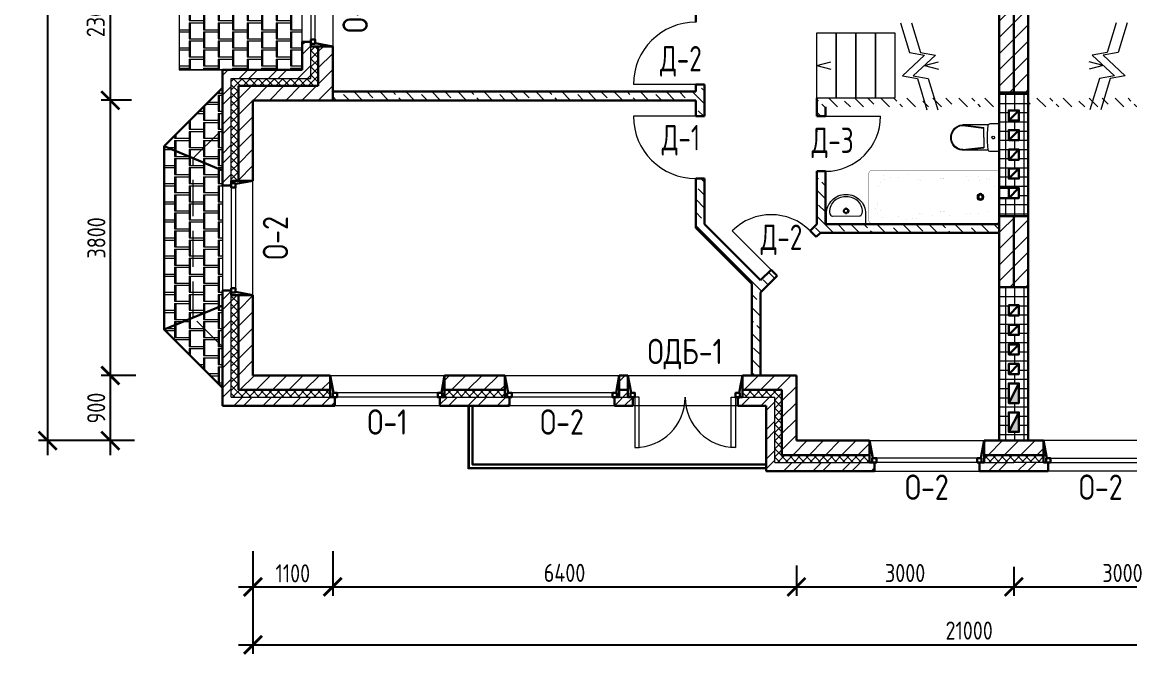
# Model space of a CAD drawing. Header units: millimetres. Extents: x -56498 to 234605, y -296269 to -29969.
# Drawn here: x 70897 to 86183, y -258369 to -249630 of the extents above; entities that cross this region are included whole.
import ezdxf
from ezdxf.enums import TextEntityAlignment as Align

# ---------------------------------------------------------------- set-up
doc = ezdxf.new("R2010")
doc.units = ezdxf.units.MM
doc.header["$LTSCALE"] = 100
doc.header["$PDMODE"] = 35
doc.linetypes.add('GOST2.303 4', pattern=[7, 5, -2, 0])
for name, color, linetype, lineweight in [('0.3', 7, 'Continuous', 30), ('Примітки 0.09', 200, 'Continuous', 9), ('Розміри 0.09', 5, 'Continuous', 9), ('Сантехника', 3, 'Continuous', 25), ('Сантехніка 0.18', 92, 'Continuous', 18), ('Тонкі 0.18', 142, 'Continuous', 18), ('Штрихові 0.18', 7, 'GOST2.303 4', 18), ('Штрихування 0.09', 253, 'Continuous', 9)]:
    doc.layers.add(name, color=color, linetype=linetype, lineweight=lineweight)
doc.styles.add('GOST 2.304', font='CS_Gost2304.shx')
doc.styles.add('SPDS', font='SPDS.shx', dxfattribs={"width": 0.9})
doc.dimstyles.new('SPDS', dxfattribs={"dimscale": 100, "dimtxt": 2.5, "dimasz": 2.5, "dimexe": 1.25, "dimexo": 0.625, "dimtad": 1, "dimrnd": 0.001, "dimtxsty": 'GOST 2.304', "dimblk": 'ARCHTICK', "dimcen": 2.5, "dimdle": 2, "dimadec": 0, "dimazin": 2, "dimtfac": 0.75, "dimtmove": 1, "dimatfit": 3, "dimfxl": 0, "dimtolj": 1, "dimarcsym": 0})
pattern_1 = [(45, (-1000, -118800), (-112.2532, 112.2532), [])]
pattern_2 = [(45, (-1000, -118800), (-56.1266, 56.1266), []), (135, (-1000, -118800), (-56.1266, -56.1266), [])]
pattern_3 = [(45, (-1000, -118800), (-202.05576, 202.05576), []), (45, (-865.3, -118800), (-202.05576, 202.05576), [])]
pattern_4 = [(270, (-43000, -148515), (200, -125), [220, -30]), (270, (-42985, -148515), (200, -125), [220, -30]), (0, (-43000, -148735), (200, 125), [200, -200]), (0, (-43000, -148765), (200, 125), [200, -200])]
pattern_5 = [(135, (-1000, -118800), (-179.60512, -179.60512), []), (135, (-1000, -118620.4), (-179.60512, -179.60512), [127, -63.5])]
pattern_6 = [(0, (-1000, -118800), (0, 127), []), (90, (-1000, -118800), (-127, 8e-15), [])]

# ---------------------------------------------------------------- blocks, each defined once
blk = doc.blocks.new('symb 2D VAN Umyv-01 PLN')
for p, q in [((0, -138), (0, -167)), ((-17, -183), (-46, -183)), ((0, -200), (0, -229)), ((45, -183), (17, -183))]:
    blk.add_line(p, q)
for points in [[(-270, 0), (270, 0), (270, -145, -0.414214), (5, -410), (-5, -410, -0.414214), (-270, -145)], [(-188, -108), (188, -108, -0.277231), (206, -118), (220, -145, -0.478308), (5, -380), (-5, -380, -0.478308), (-220, -145), (-206, -118, -0.277231)]]:
    blk.add_lwpolyline(points, format="xyb", close=True)
for radius in [35, 25]:
    blk.add_circle((0, -183), radius)
blk = doc.blocks.new('s_44')
at = {"ltscale": 600}
blk.add_line((-1799, 252), (-1799, 265), dxfattribs=at)
at = {"ltscale": 600, "const_width": 4.23}
blk.add_lwpolyline([(-1799, -317), (-1799, 317, -0.414214), (-1746, 370), (-53, 370, -0.414214), (0, 317), (0, -317, -0.414214), (-53, -370), (-1746, -370, -0.414214)], format="xyb", close=True, dxfattribs=at)
at = {"ltscale": 600, "const_width": 0.106}
for points in [[(-1766, -2), (-1763, -35), (-1752, -100), (-1737, -151), (-1717, -191), (-1693, -220), (-1666, -240), (-1638, -254), (-1610, -265), (-1580, -272), (-1548, -278), (-1515, -282), (-1480, -283), (-1443, -283), (-1404, -282), (-1362, -279), (-1319, -275), (-1273, -271), (-1224, -266), (-1175, -261), (-1123, -257), (-1070, -255), (-1016, -254), (-961, -255), (-906, -259), (-850, -264), (-794, -272), (-739, -280), (-685, -289), (-634, -298), (-586, -307), (-541, -314), (-499, -321), (-397, -324), (-363, -326), (-331, -326), (-299, -323), (-269, -317), (-239, -307), (-209, -294), (-178, -275), (-147, -250), (-118, -215), (-91, -170), (-69, -112), (-53, -40), (-48, 5), (-53, 43), (-69, 115), (-91, 173), (-118, 218), (-147, 253), (-178, 278), (-209, 296), (-239, 310), (-269, 320), (-299, 326), (-331, 329), (-363, 329), (-397, 327), (-500, 321), (-541, 314), (-586, 307), (-634, 298), (-685, 289), (-739, 280), (-794, 272), (-850, 264), (-906, 259), (-961, 255), (-1016, 254), (-1070, 255), (-1123, 257), (-1175, 261), (-1224, 266), (-1273, 271), (-1319, 275), (-1362, 279), (-1404, 282), (-1443, 283), (-1480, 283), (-1515, 282), (-1548, 278), (-1580, 272), (-1610, 265), (-1638, 254), (-1666, 240), (-1693, 220), (-1717, 191), (-1737, 151), (-1752, 100), (-1763, 35)], [(-1713, 2), (-1711, -29), (-1700, -88), (-1687, -132), (-1672, -162), (-1656, -182), (-1638, -195), (-1618, -206), (-1594, -214), (-1569, -221), (-1541, -226), (-1511, -229), (-1479, -230), (-1444, -230), (-1407, -229), (-1367, -226), (-1324, -223), (-1278, -218), (-1230, -213), (-1179, -208), (-1126, -205), (-1072, -202), (-1016, -201), (-959, -202), (-901, -206), (-843, -212), (-786, -219), (-730, -228), (-676, -237), (-625, -246), (-577, -255), (-533, -262), (-495, -268), (-394, -271), (-362, -274), (-333, -273), (-307, -271), (-282, -266), (-258, -258), (-233, -247), (-208, -232), (-184, -212), (-161, -185), (-139, -147), (-120, -97), (-105, -31), (-101, 5), (-105, 34), (-120, 100), (-139, 150), (-161, 187), (-184, 215), (-208, 235), (-233, 249), (-258, 261), (-282, 269), (-307, 274), (-333, 276), (-362, 276), (-394, 274), (-494, 268), (-533, 262), (-577, 255), (-625, 246), (-676, 237), (-730, 228), (-786, 219), (-843, 212), (-901, 206), (-959, 202), (-1016, 201), (-1072, 202), (-1126, 205), (-1179, 208), (-1230, 213), (-1278, 218), (-1324, 223), (-1367, 226), (-1407, 229), (-1444, 230), (-1479, 230), (-1511, 229), (-1541, 226), (-1569, 221), (-1594, 214), (-1618, 206), (-1638, 195), (-1656, 182), (-1672, 162), (-1687, 132), (-1700, 88), (-1711, 29)]]:
    blk.add_lwpolyline(points, close=True, dxfattribs=at)
at = {"ltscale": 600}
for radius in [41, 30.4]:
    blk.add_circle((-1541, 0), radius, dxfattribs=at)
blk = doc.blocks.new('symb 2D VAN Unitaz PODV-01 PLN')
for p, q in [((0, 190), (132, 190)), ((0, -190), (0, 190)), ((154, 175), (507, 175)), ((506, 175), (216, 141)), ((506, 166), (216, 132)), ((216, 0), (216, 141)), ((216, 0), (216, -141)), ((506, -166), (216, -132)), ((506, -175), (216, -141)), ((0, -190), (132, -190)), ((154, -175), (507, -175))]:
    blk.add_line(p, q)
for points in [[(155, 170), (151, 180), (143, 187), (132, 190)], [(155, -170), (163, -57), (163, 57), (155, 170)], [(506, -166), (543, -161), (578, -147), (609, -124), (634, -94), (651, -59), (660, -20), (660, 20), (651, 59), (634, 94), (609, 124), (578, 147), (543, 161), (506, 166)], [(507, -175), (546, -170), (583, -155), (615, -131), (641, -99), (659, -62), (669, -21), (669, 21), (659, 62), (641, 99), (615, 131), (583, 155), (546, 170), (507, 175)], [(132, -190), (143, -187), (151, -180), (155, -170)]]:
    blk.add_lwpolyline(points)
blk.add_lwpolyline([(84, 18), (72, 14), (65, 3), (67, -9), (77, -17), (90, -17), (100, -9), (102, 3), (96, 14)], close=True)
blk = doc.blocks.new('_ArchTick')
at = {"color": 0, "linetype": 'ByBlock', "const_width": 0.15}
blk.add_lwpolyline([(-0.5, -0.5), (0.5, 0.5)], dxfattribs=at)
blk = doc.blocks.new('*D351')
at = {"layer": 'Defpoints', "color": 0, "transparency": 16777216}
for p in [(74082, -256874), (75182, -256874), (75182, -257430)]:
    blk.add_point(p, dxfattribs=at)
at = {"layer": 'Розміри 0.09', "color": 0, "lineweight": -2, "transparency": 16777216}
for p, q in [((74082, -256937), (74082, -257555)), ((75182, -256937), (75182, -257555)), ((73882, -257430), (75382, -257430))]:
    blk.add_line(p, q, dxfattribs=at)
at = {"layer": 'Розміри 0.09', "color": 0, "lineweight": -2, "transparency": 16777216, "xscale": 250, "yscale": 250, "zscale": 250, "rotation": 180}
blk.add_blockref('_ArchTick', (74082, -257430), dxfattribs=at)
at = {"layer": 'Розміри 0.09', "color": 0, "lineweight": -2, "transparency": 16777216, "xscale": 250, "yscale": 250, "zscale": 250}
blk.add_blockref('_ArchTick', (75182, -257430), dxfattribs=at)
at = {"layer": 'Розміри 0.09', "color": 0, "transparency": 16777216, "insert": (74632, -257243), "char_height": 250, "attachment_point": 5, "style": 'GOST 2.304'}
blk.add_mtext('\\A1;1100', dxfattribs=at)
blk = doc.blocks.new('*D352')
at = {"layer": 'Defpoints', "color": 0, "transparency": 16777216}
for p in [(75182, -256874), (81582, -257074), (81582, -257430)]:
    blk.add_point(p, dxfattribs=at)
at = {"layer": 'Розміри 0.09', "color": 0, "lineweight": -2, "transparency": 16777216}
for p, q in [((75182, -256937), (75182, -257555)), ((81582, -257136), (81582, -257555)), ((74982, -257430), (81782, -257430))]:
    blk.add_line(p, q, dxfattribs=at)
at = {"layer": 'Розміри 0.09', "color": 0, "lineweight": -2, "transparency": 16777216, "xscale": 250, "yscale": 250, "zscale": 250, "rotation": 180}
blk.add_blockref('_ArchTick', (75182, -257430), dxfattribs=at)
at = {"layer": 'Розміри 0.09', "color": 0, "lineweight": -2, "transparency": 16777216, "xscale": 250, "yscale": 250, "zscale": 250}
blk.add_blockref('_ArchTick', (81582, -257430), dxfattribs=at)
at = {"layer": 'Розміри 0.09', "color": 0, "transparency": 16777216, "insert": (78382, -257236), "char_height": 250, "attachment_point": 5, "style": 'GOST 2.304'}
blk.add_mtext('\\A1;6400', dxfattribs=at)
blk = doc.blocks.new('*D353')
at = {"layer": 'Defpoints', "color": 0, "transparency": 16777216}
for p in [(81582, -257074), (84582, -257093), (84582, -257430)]:
    blk.add_point(p, dxfattribs=at)
at = {"layer": 'Розміри 0.09', "color": 0, "lineweight": -2, "transparency": 16777216}
for p, q in [((81582, -257136), (81582, -257555)), ((84582, -257155), (84582, -257555)), ((81382, -257430), (84782, -257430))]:
    blk.add_line(p, q, dxfattribs=at)
at = {"layer": 'Розміри 0.09', "color": 0, "lineweight": -2, "transparency": 16777216, "xscale": 250, "yscale": 250, "zscale": 250, "rotation": 180}
blk.add_blockref('_ArchTick', (81582, -257430), dxfattribs=at)
at = {"layer": 'Розміри 0.09', "color": 0, "lineweight": -2, "transparency": 16777216, "xscale": 250, "yscale": 250, "zscale": 250}
blk.add_blockref('_ArchTick', (84582, -257430), dxfattribs=at)
at = {"layer": 'Розміри 0.09', "color": 0, "transparency": 16777216, "insert": (83082, -257238), "char_height": 250, "attachment_point": 5, "style": 'GOST 2.304'}
blk.add_mtext('\\A1;3000', dxfattribs=at)
blk = doc.blocks.new('*D354')
at = {"layer": 'Defpoints', "color": 0, "transparency": 16777216}
for p in [(84582, -257093), (87582, -257074), (87582, -257430)]:
    blk.add_point(p, dxfattribs=at)
at = {"layer": 'Розміри 0.09', "color": 0, "lineweight": -2, "transparency": 16777216}
for p, q in [((84582, -257155), (84582, -257555)), ((87582, -257136), (87582, -257555)), ((84382, -257430), (87782, -257430))]:
    blk.add_line(p, q, dxfattribs=at)
at = {"layer": 'Розміри 0.09', "color": 0, "lineweight": -2, "transparency": 16777216, "xscale": 250, "yscale": 250, "zscale": 250, "rotation": 180}
blk.add_blockref('_ArchTick', (84582, -257430), dxfattribs=at)
at = {"layer": 'Розміри 0.09', "color": 0, "lineweight": -2, "transparency": 16777216, "xscale": 250, "yscale": 250, "zscale": 250}
blk.add_blockref('_ArchTick', (87582, -257430), dxfattribs=at)
at = {"layer": 'Розміри 0.09', "color": 0, "transparency": 16777216, "insert": (86082, -257238), "char_height": 250, "attachment_point": 5, "style": 'GOST 2.304'}
blk.add_mtext('\\A1;3000', dxfattribs=at)
blk = doc.blocks.new('*D357')
at = {"layer": 'Defpoints', "color": 0, "transparency": 16777216}
for p in [(74082, -257430), (95082, -257430), (95082, -258230)]:
    blk.add_point(p, dxfattribs=at)
at = {"layer": 'Розміри 0.09', "color": 0, "lineweight": -2, "transparency": 16777216}
for p, q in [((74082, -257493), (74082, -258355)), ((95082, -257493), (95082, -258355)), ((73882, -258230), (95282, -258230))]:
    blk.add_line(p, q, dxfattribs=at)
at = {"layer": 'Розміри 0.09', "color": 0, "lineweight": -2, "transparency": 16777216, "xscale": 250, "yscale": 250, "zscale": 250, "rotation": 180}
blk.add_blockref('_ArchTick', (74082, -258230), dxfattribs=at)
at = {"layer": 'Розміри 0.09', "color": 0, "lineweight": -2, "transparency": 16777216, "xscale": 250, "yscale": 250, "zscale": 250}
blk.add_blockref('_ArchTick', (95082, -258230), dxfattribs=at)
at = {"layer": 'Розміри 0.09', "color": 0, "transparency": 16777216, "insert": (83966, -258033), "char_height": 250, "attachment_point": 5, "style": 'GOST 2.304'}
blk.add_mtext('\\A1;21000', dxfattribs=at)
blk = doc.blocks.new('*D358')
at = {"layer": 'Defpoints', "color": 0, "transparency": 16777216}
for p in [(72114, -254510), (72528, -254510), (72509, -255410)]:
    blk.add_point(p, dxfattribs=at)
at = {"layer": 'Розміри 0.09', "color": 0, "lineweight": -2, "transparency": 16777216}
for p, q in [((72114, -255610), (72114, -254310)), ((72465, -254510), (71989, -254510)), ((72447, -255410), (71989, -255410))]:
    blk.add_line(p, q, dxfattribs=at)
at = {"layer": 'Розміри 0.09', "color": 0, "lineweight": -2, "transparency": 16777216, "xscale": 250, "yscale": 250, "zscale": 250}
for p, rotation in [((72114, -254510), 90), ((72114, -255410), 270)]:
    blk.add_blockref('_ArchTick', p, dxfattribs=dict(at, rotation=rotation))
at = {"layer": 'Розміри 0.09', "color": 0, "transparency": 16777216, "insert": (71919, -254960), "char_height": 250, "attachment_point": 5, "rotation": 90, "style": 'GOST 2.304'}
blk.add_mtext('\\A1;900', dxfattribs=at)
blk = doc.blocks.new('*D359')
at = {"layer": 'Defpoints', "color": 0, "transparency": 16777216}
for p in [(72114, -250710), (72468, -250710), (72528, -254510)]:
    blk.add_point(p, dxfattribs=at)
at = {"layer": 'Розміри 0.09', "color": 0, "lineweight": -2, "transparency": 16777216}
for p, q in [((72114, -254710), (72114, -250510)), ((72405, -250710), (71989, -250710)), ((72465, -254510), (71989, -254510))]:
    blk.add_line(p, q, dxfattribs=at)
at = {"layer": 'Розміри 0.09', "color": 0, "lineweight": -2, "transparency": 16777216, "xscale": 250, "yscale": 250, "zscale": 250}
for p, rotation in [((72114, -250710), 90), ((72114, -254510), 270)]:
    blk.add_blockref('_ArchTick', p, dxfattribs=dict(at, rotation=rotation))
at = {"layer": 'Розміри 0.09', "color": 0, "transparency": 16777216, "insert": (71921, -252610), "char_height": 250, "attachment_point": 5, "rotation": 90, "style": 'GOST 2.304'}
blk.add_mtext('\\A1;3800', dxfattribs=at)
blk = doc.blocks.new('*D360')
at = {"layer": 'Defpoints', "color": 0, "transparency": 16777216}
for p in [(72114, -248410), (72604, -248410), (72468, -250710)]:
    blk.add_point(p, dxfattribs=at)
at = {"layer": 'Розміри 0.09', "color": 0, "lineweight": -2, "transparency": 16777216}
for p, q in [((72114, -250910), (72114, -248210)), ((72541, -248410), (71989, -248410)), ((72405, -250710), (71989, -250710))]:
    blk.add_line(p, q, dxfattribs=at)
at = {"layer": 'Розміри 0.09', "color": 0, "lineweight": -2, "transparency": 16777216, "xscale": 250, "yscale": 250, "zscale": 250}
for p, rotation in [((72114, -248410), 90), ((72114, -250710), 270)]:
    blk.add_blockref('_ArchTick', p, dxfattribs=dict(at, rotation=rotation))
at = {"layer": 'Розміри 0.09', "color": 0, "transparency": 16777216, "insert": (71911, -249560), "char_height": 250, "attachment_point": 5, "rotation": 90, "style": 'GOST 2.304'}
blk.add_mtext('\\A1;2300', dxfattribs=at)
blk = doc.blocks.new('*D364')
at = {"layer": 'Defpoints', "color": 0, "transparency": 16777216}
for p in [(72114, -241410), (71248, -255410), (72114, -255410)]:
    blk.add_point(p, dxfattribs=at)
at = {"layer": 'Розміри 0.09', "color": 0, "lineweight": -2, "transparency": 16777216}
for p, q in [((71248, -241210), (71248, -255610)), ((72051, -241410), (71123, -241410)), ((72051, -255410), (71123, -255410))]:
    blk.add_line(p, q, dxfattribs=at)
at = {"layer": 'Розміри 0.09', "color": 0, "lineweight": -2, "transparency": 16777216, "xscale": 250, "yscale": 250, "zscale": 250}
for p, rotation in [((71248, -241410), 90), ((71248, -255410), 270)]:
    blk.add_blockref('_ArchTick', p, dxfattribs=dict(at, rotation=rotation))
at = {"layer": 'Розміри 0.09', "color": 0, "transparency": 16777216, "insert": (71061, -247663), "char_height": 250, "attachment_point": 5, "rotation": 90, "style": 'GOST 2.304'}
blk.add_mtext('\\A1;14000', dxfattribs=at)

msp = doc.modelspace()

# ---------------------------------------------------------------- hatches: boundary and pattern name
at = {"layer": '0.3'}
h = msp.add_hatch(color=256, dxfattribs=at)
h.paths.add_polyline_path([(84652.29, -254620.359), (84582.29, -254755.359), (84582.29, -254890.359), (84652.29, -254890.359)])
h.paths.add_polyline_path([(84582.29, -254755.359), (84512.29, -254890.359), (84582.29, -254890.359)])
h = msp.add_hatch(color=256, dxfattribs=at)
h.paths.add_polyline_path([(84652.29, -255020.359), (84582.29, -255155.359), (84582.29, -255290.359), (84652.29, -255290.359)])
h.paths.add_polyline_path([(84582.29, -255155.359), (84512.29, -255290.359), (84582.29, -255290.359)])
at = {"layer": 'Штрихування 0.09'}
h = msp.add_hatch(dxfattribs=at)
h.set_pattern_fill('ANSI31', color=256, scale=50, style=0)
h.set_pattern_definition(pattern_1)
h.paths.add_polyline_path([(84582.29, -246220.359), (84382.29, -246220.359), (84382.29, -247040.359), (84382.29, -247310.359), (84382.29, -248210.359), (83482.29, -248210.359), (83212.29, -248210.359), (82942.29, -248210.359), (82672.29, -248210.359), (82402.29, -248210.359), (82132.29, -248210.359), (81862.29, -248210.359), (81852.29, -248210.359), (80462.29, -248210.359), (80462.29, -248410.359), (84582.29, -248410.359)])
h.paths.add_polyline_path([(84582.29, -248410.359), (80462.29, -248410.359), (80462.29, -248610.359), (84382.29, -248610.359), (84382.29, -249510.359), (84382.29, -249780.359), (84382.29, -250600.329), (84582.29, -250600.329)])
h.paths.add_polyline_path([(90652.29, -248610.359), (90652.29, -248410.359), (84582.29, -248410.359), (84582.29, -250600.329), (84782.29, -250600.329), (84782.29, -248610.359)])
h.paths.add_polyline_path([(90652.29, -248410.359), (90652.29, -248210.359), (84782.29, -248210.359), (84782.29, -246220.359), (84582.29, -246220.359), (84582.29, -248410.359)])
h = msp.add_hatch(dxfattribs=at)
h.set_pattern_fill('SQSHNGLE', color=256, scale=500, angle=270, style=0, pattern_type=2)
h.set_pattern_definition(pattern_4)
h.paths.add_polyline_path([(74762.29, -246920.359), (74762.29, -246530.359), (73062.29, -246530.359), (73062.29, -250290.359), (73662.29, -250290.359), (74762.29, -250290.359), (74762.29, -249900.359), (74762.29, -249050.359), (74762.29, -247770.359)])
h = msp.add_hatch(dxfattribs=at)
h.set_pattern_fill('ANSI32', color=256, scale=30, style=0)
h.set_pattern_definition(pattern_3)
h.paths.add_polyline_path([(74882.29, -249900.359), (74762.29, -249900.359), (74762.29, -250290.359), (73662.29, -250290.359), (73662.29, -251885.359), (73782.29, -251885.359), (73782.29, -251855.359), (73782.29, -251820.359), (73782.29, -250410.359), (74882.29, -250410.359)])
h = msp.add_hatch(dxfattribs=at)
h.set_pattern_fill('ANSI37', color=256, scale=25, style=0)
h.set_pattern_definition(pattern_2)
h.paths.add_polyline_path([(74982.29, -249965.359), (74882.29, -249965.359), (74882.29, -250410.359), (73782.29, -250410.359), (73782.29, -251820.359), (73882.29, -251820.359), (73882.29, -250510.359), (74982.29, -250510.359)])
h = msp.add_hatch(dxfattribs=at)
h.set_pattern_fill('ANSI31', color=256, scale=50, style=0)
h.set_pattern_definition(pattern_1)
h.paths.add_polyline_path([(75182.29, -249965.359), (74982.29, -249965.359), (74982.29, -250510.359), (73882.29, -250510.359), (73882.29, -251820.359), (74082.29, -251820.359), (74082.29, -250710.359), (75182.29, -250710.359)])
h = msp.add_hatch(dxfattribs=at)
h.set_pattern_fill('SQSHNGLE', color=256, scale=500, angle=270, style=0, pattern_type=2)
h.set_pattern_definition(pattern_4)
h.paths.add_polyline_path([(73662.29, -251885.359), (73662.29, -251105.397), (73257.297, -251510.399), (73257.297, -253710.318), (73662.29, -254115.32), (73662.29, -253335.359)])
h.paths.add_polyline_path([(73257.297, -251510.399), (73662.29, -251105.397), (73662.29, -250539.706), (72857.297, -251344.716), (72857.297, -253876.001), (73662.29, -254681.011), (73662.29, -254115.32), (73257.297, -253710.318)])
h = msp.add_hatch(dxfattribs=at)
h.set_pattern_fill('ANSI33', color=256, scale=40, angle=90, style=0)
h.set_pattern_definition(pattern_5)
h.paths.add_polyline_path([(80312.29, -250490.359), (80192.29, -250490.359), (80192.29, -250590.359), (75182.29, -250590.359), (75182.29, -250710.359), (80192.29, -250710.359), (80192.29, -250930.359), (80312.29, -250930.359)])
h = msp.add_hatch(dxfattribs=at)
h.set_pattern_fill('ANSI33', color=256, scale=40, angle=90, style=0)
h.set_pattern_definition(pattern_5)
h.paths.add_polyline_path([(83335.29, -250690.359), (81862.29, -250690.359), (81862.29, -250930.359), (81982.29, -250930.359), (81982.29, -250800.359), (83368.29, -250800.359)])
h.paths.add_polyline_path([(83482.29, -250680.359), (83332.29, -250680.359), (83368.29, -250800.359), (83518.29, -250800.359)])
h.paths.add_polyline_path([(84382.29, -250690.359), (83485.29, -250690.359), (83518.29, -250800.359), (84382.29, -250800.359)])
h.paths.add_polyline_path([(83332.29, -250680.359), (81862.29, -250680.359), (81862.29, -250690.359), (83335.29, -250690.359)])
h.paths.add_polyline_path([(84382.29, -250680.359), (83482.29, -250680.359), (83485.29, -250690.359), (84382.29, -250690.359)])
h = msp.add_hatch(dxfattribs=at)
h.set_pattern_fill('NET', color=256, scale=40, style=0)
h.set_pattern_definition(pattern_6)
h.paths.add_polyline_path([(84782.29, -250600.329), (84382.29, -250600.329), (84382.29, -250680.359), (84382.29, -250690.359), (84382.29, -251920.329), (84512.29, -251920.329), (84652.29, -251920.329), (84652.29, -252060.329), (84512.29, -252060.329), (84382.29, -252060.329), (84382.29, -252310.329), (84782.29, -252310.329)])
h.paths.add_polyline_path([(84652.29, -251530.329), (84512.29, -251530.329), (84512.29, -251390.329), (84652.29, -251390.329)], flags=16)
h.paths.add_polyline_path([(84652.29, -251650.329), (84652.29, -251790.329), (84512.29, -251790.329), (84512.29, -251650.329)], flags=16)
h.paths.add_polyline_path([(84652.29, -251260.329), (84512.29, -251260.329), (84512.29, -251120.329), (84652.29, -251120.329)], flags=16)
h.paths.add_polyline_path([(84652.29, -250990.329), (84512.29, -250990.329), (84512.29, -250850.329), (84652.29, -250850.329)], flags=16)
h = msp.add_hatch(dxfattribs=at)
h.set_pattern_fill('ANSI33', color=256, scale=40, angle=90, style=0)
h.set_pattern_definition(pattern_5)
h.paths.add_polyline_path([(87702.29, -250680.359), (87312.29, -250680.359), (87312.29, -250690.359), (85829.29, -250690.359), (85796.29, -250800.359), (87582.29, -250800.359), (87582.29, -250930.359), (87702.29, -250930.359)])
h.paths.add_polyline_path([(85679.29, -250690.359), (84782.29, -250690.359), (84782.29, -250800.359), (85646.29, -250800.359)])
h.paths.add_polyline_path([(85682.29, -250680.359), (84782.29, -250680.359), (84782.29, -250690.359), (85679.29, -250690.359)])
h.paths.add_polyline_path([(85832.29, -250680.359), (85682.29, -250680.359), (85679.29, -250690.359), (85829.29, -250690.359)])
h.paths.add_polyline_path([(85829.29, -250690.359), (85679.29, -250690.359), (85646.29, -250800.359), (85796.29, -250800.359)])
h.paths.add_polyline_path([(87312.29, -250680.359), (85832.29, -250680.359), (85829.29, -250690.359), (87312.29, -250690.359)], flags=17)
h = msp.add_hatch(dxfattribs=at)
h.set_pattern_fill('ANSI33', color=256, scale=40, angle=90, style=0)
h.set_pattern_definition(pattern_5)
h.paths.add_polyline_path([(84382.29, -252420.359), (82266.811, -252420.359), (81996.884, -252420.794), (81996.883, -252420.359), (81982.29, -252420.359), (81982.29, -251690.359), (81862.29, -251690.359), (81862.29, -252420.359), (81770.367, -252512.283), (81855.219, -252597.135), (81911.996, -252540.359), (84382.29, -252540.359)])
h = msp.add_hatch(dxfattribs=at)
h.set_pattern_fill('ANSI33', color=256, scale=40, angle=90, style=0)
h.set_pattern_definition(pattern_5)
h.paths.add_polyline_path([(81317.818, -253134.536), (81232.965, -253049.684), (81087.29, -253195.359), (80312.29, -252420.359), (80312.29, -251790.359), (80192.29, -251790.359), (80192.29, -252470.064), (80967.29, -253245.064), (80967.29, -254510.359), (81087.29, -254510.359), (81087.29, -253365.064)])
h = msp.add_hatch(dxfattribs=at)
h.set_pattern_fill('ANSI31', color=256, scale=50, style=0)
h.set_pattern_definition(pattern_1)
h.paths.add_polyline_path([(84782.29, -252310.329), (84582.29, -252310.329), (84582.29, -253290.359), (84782.29, -253290.359)])
h.paths.add_polyline_path([(84582.29, -252310.329), (84382.29, -252310.329), (84382.29, -253290.359), (84582.29, -253290.359)])
h = msp.add_hatch(dxfattribs=at)
h.set_pattern_fill('NET', color=256, scale=40, style=0)
h.set_pattern_definition(pattern_6)
h.paths.add_polyline_path([(84782.29, -253290.359), (84382.29, -253290.359), (84382.29, -255410.359), (84782.29, -255410.359)])
h.paths.add_polyline_path([(84652.29, -254350.359), (84652.29, -254490.359), (84512.29, -254490.359), (84512.29, -254350.359)], flags=16)
h.paths.add_polyline_path([(84652.29, -254220.359), (84512.29, -254220.359), (84512.29, -254080.359), (84652.29, -254080.359)], flags=16)
h.paths.add_polyline_path([(84652.29, -254620.359), (84652.29, -254890.359), (84512.29, -254890.359), (84512.29, -254620.359)], flags=16)
h.paths.add_polyline_path([(84652.29, -253950.359), (84512.29, -253950.359), (84512.29, -253810.359), (84652.29, -253810.359)], flags=16)
h.paths.add_polyline_path([(84652.29, -253680.359), (84512.29, -253680.359), (84512.29, -253540.359), (84652.29, -253540.359)], flags=16)
h.paths.add_polyline_path([(84652.29, -255020.359), (84652.29, -255290.359), (84512.29, -255290.359), (84512.29, -255020.359)], flags=16)
h = msp.add_hatch(dxfattribs=at)
h.set_pattern_fill('ANSI32', color=256, scale=30, style=0)
h.set_pattern_definition(pattern_3)
h.paths.add_polyline_path([(73782.29, -253400.359), (73782.29, -253335.359), (73662.29, -253335.359), (73662.29, -254930.359), (75212.292, -254930.359), (75212.292, -254810.359), (75182.292, -254810.359), (75147.292, -254810.359), (73782.29, -254810.359)])
h = msp.add_hatch(dxfattribs=at)
h.set_pattern_fill('ANSI37', color=256, scale=25, style=0)
h.set_pattern_definition(pattern_2)
h.paths.add_polyline_path([(73882.29, -253400.359), (73782.29, -253400.359), (73782.29, -254810.359), (75147.292, -254810.359), (75147.292, -254710.359), (73882.29, -254710.359)])
h = msp.add_hatch(dxfattribs=at)
h.set_pattern_fill('ANSI31', color=256, scale=50, style=0)
h.set_pattern_definition(pattern_1)
h.paths.add_polyline_path([(75147.292, -254510.359), (74082.29, -254510.359), (74082.29, -253400.359), (73882.29, -253400.359), (73882.29, -254710.359), (75147.292, -254710.359)])
h = msp.add_hatch(dxfattribs=at)
h.set_pattern_fill('ANSI31', color=256, scale=50, style=0)
h.set_pattern_definition(pattern_1)
h.paths.add_polyline_path([(77557.289, -254510.359), (76727.294, -254510.359), (76727.294, -254710.359), (77557.289, -254710.359)])
h = msp.add_hatch(dxfattribs=at)
h.set_pattern_fill('ANSI32', color=256, scale=30, style=0)
h.set_pattern_definition(pattern_3)
h.paths.add_polyline_path([(79322.29, -254810.359), (79292.29, -254810.359), (79257.29, -254810.359), (79072.289, -254810.359), (79072.289, -254930.359), (79322.29, -254930.359)])
h.paths.add_polyline_path([(79257.29, -254510.359), (79137.289, -254510.359), (79137.289, -254710.359), (79257.29, -254710.359)])
h.paths.add_polyline_path([(79257.29, -254710.359), (79137.289, -254710.359), (79137.289, -254810.359), (79257.29, -254810.359)])
h = msp.add_hatch(dxfattribs=at)
h.set_pattern_fill('ANSI31', color=256, scale=50, style=0)
h.set_pattern_definition(pattern_1)
h.paths.add_polyline_path([(82592.291, -255410.359), (81582.29, -255410.359), (81582.29, -254510.359), (80837.29, -254510.359), (80837.29, -254710.359), (81382.29, -254710.359), (81382.29, -255610.359), (82592.291, -255610.359)])
h = msp.add_hatch(dxfattribs=at)
h.set_pattern_fill('ANSI32', color=256, scale=30, style=0)
h.set_pattern_definition(pattern_3)
h.paths.add_polyline_path([(77622.289, -254810.359), (77592.289, -254810.359), (77557.289, -254810.359), (76667.29, -254810.359), (76662.294, -254810.359), (76662.294, -254930.359), (77622.289, -254930.359)])
h = msp.add_hatch(dxfattribs=at)
h.set_pattern_fill('ANSI37', color=256, scale=25, style=0)
h.set_pattern_definition(pattern_2)
h.paths.add_polyline_path([(77557.289, -254710.359), (76727.294, -254710.359), (76727.294, -254810.359), (77557.289, -254810.359)])
h = msp.add_hatch(dxfattribs=at)
h.set_pattern_fill('ANSI32', color=256, scale=30, style=0)
h.set_pattern_definition(pattern_3)
h.paths.add_polyline_path([(82657.291, -255710.359), (82627.291, -255710.359), (82592.291, -255710.359), (81282.29, -255710.359), (81282.29, -254810.359), (80837.29, -254810.359), (80772.29, -254810.359), (80772.29, -254930.359), (81162.29, -254930.359), (81162.29, -255830.359), (82657.291, -255830.359)])
h = msp.add_hatch(dxfattribs=at)
h.set_pattern_fill('ANSI37', color=256, scale=25, style=0)
h.set_pattern_definition(pattern_2)
h.paths.add_polyline_path([(81382.29, -254710.359), (80837.29, -254710.359), (80837.29, -254810.359), (81282.29, -254810.359), (81282.29, -255710.359), (82592.291, -255710.359), (82592.291, -255610.359), (81382.29, -255610.359)])
h = msp.add_hatch(dxfattribs=at)
h.set_pattern_fill('ANSI31', color=256, scale=50, style=0)
h.set_pattern_definition(pattern_1)
h.paths.add_polyline_path([(84992.29, -255410.359), (84782.29, -255410.359), (84382.29, -255410.359), (84172.291, -255410.359), (84172.291, -255610.359), (84582.29, -255610.359), (84992.29, -255610.359)])
h = msp.add_hatch(dxfattribs=at)
h.set_pattern_fill('ANSI32', color=256, scale=30, style=0)
h.set_pattern_definition(pattern_3)
h.paths.add_polyline_path([(85057.29, -255710.359), (85027.29, -255710.359), (84992.29, -255710.359), (84582.29, -255710.359), (84107.291, -255710.359), (84107.291, -255830.359), (84582.29, -255830.359), (85057.29, -255830.359)])
h = msp.add_hatch(dxfattribs=at)
h.set_pattern_fill('ANSI37', color=256, scale=25, style=0)
h.set_pattern_definition(pattern_2)
h.paths.add_polyline_path([(84992.29, -255610.359), (84582.29, -255610.359), (84172.291, -255610.359), (84172.291, -255710.359), (84582.29, -255710.359), (84992.29, -255710.359)])

# ---------------------------------------------------------------- linework, layer by layer
at = {"layer": '0.3'}
for p, q in [((84582.29, -248410.359), (84582.29, -250600.329)), ((80192.29, -248610.359), (80192.29, -249630.359)), ((84382.29, -248610.359), (84382.29, -255410.359)), ((84782.29, -248610.359), (84782.29, -255410.359)), ((74762.29, -250290.359), (74762.29, -249900.359)), ((74762.29, -249900.359), (74882.29, -249900.359)), ((74882.29, -249965.359), (74882.29, -249900.359)), ((74942.29, -249920.359), (75182.29, -249965.359)), ((75182.29, -249965.359), (74882.29, -249965.359)), ((74982.29, -250510.359), (74982.29, -249965.359)), ((75182.29, -250710.359), (75182.29, -249965.359)), ((73662.29, -251885.359), (73662.29, -250290.359)), ((73662.29, -250290.359), (74762.29, -250290.359)), ((73882.29, -251820.359), (73882.29, -250510.359)), ((73882.29, -250510.359), (74982.29, -250510.359)), ((80192.29, -250490.359), (80192.29, -250590.359)), ((80312.29, -250490.359), (80192.29, -250490.359)), ((80312.29, -250490.359), (80312.29, -250930.359)), ((80192.29, -250590.359), (75182.29, -250590.359)), ((81862.29, -250680.359), (81862.29, -250930.359)), ((84382.29, -250600.329), (84782.29, -250600.329)), ((74082.29, -251820.359), (74082.29, -250710.359)), ((74082.29, -250710.359), (75182.29, -250710.359)), ((80192.29, -250710.359), (75182.29, -250710.359)), ((80192.29, -250710.359), (80192.29, -250930.359)), ((81982.29, -250800.359), (81982.29, -250930.359)), ((80312.29, -250930.359), (80192.29, -250930.359)), ((81862.29, -250930.359), (81982.29, -250930.359)), ((72857.297, -251344.716), (73662.29, -251678.151)), ((81862.29, -251690.359), (81862.29, -252420.359)), ((81862.29, -251690.359), (81982.29, -251690.359)), ((81982.29, -251690.359), (81982.29, -252420.359)), ((73662.29, -251885.359), (73782.29, -251885.359)), ((74082.29, -251820.359), (73782.29, -251820.359)), ((73782.29, -251820.359), (73782.29, -251885.359)), ((73842.29, -251865.359), (74082.29, -251820.359)), ((80192.29, -251790.359), (80192.29, -252470.064)), ((80312.29, -251790.359), (80192.29, -251790.359)), ((80312.29, -251790.359), (80312.29, -252420.359)), ((84382.29, -251920.329), (84512.29, -251920.329)), ((84382.29, -252060.329), (84512.29, -252060.329)), ((84382.29, -252310.329), (84782.29, -252310.329)), ((84582.29, -252310.329), (84582.29, -253290.359)), ((80192.29, -252470.064), (80967.29, -253245.064)), ((80312.29, -252420.359), (81087.29, -253195.359)), ((81862.29, -252420.359), (81770.367, -252512.283)), ((81770.367, -252512.283), (81855.219, -252597.135)), ((81982.29, -252420.359), (84382.29, -252420.359)), ((81911.996, -252540.359), (81855.219, -252597.135)), ((81911.996, -252540.359), (84382.29, -252540.359)), ((81232.965, -253049.684), (81087.29, -253195.359)), ((81317.818, -253134.536), (81087.29, -253365.064)), ((81232.965, -253049.684), (81317.818, -253134.536)), ((80967.29, -253245.064), (80967.29, -254510.359)), ((84382.29, -253290.359), (84782.29, -253290.359)), ((73662.29, -254930.359), (73662.29, -253335.359)), ((73662.29, -253335.359), (73782.29, -253335.359)), ((73782.29, -253400.359), (73782.29, -253335.359)), ((74082.29, -253400.359), (73782.29, -253400.359)), ((73842.29, -253355.359), (74082.29, -253400.359)), ((73882.29, -254710.359), (73882.29, -253400.359)), ((74082.29, -254510.359), (74082.29, -253400.359)), ((81087.29, -253365.064), (81087.29, -254510.359)), ((72857.297, -253876.001), (73662.29, -253542.566)), ((74082.29, -254510.359), (75147.292, -254510.359)), ((75147.292, -254510.359), (75147.292, -254810.359)), ((75192.292, -254750.359), (75147.292, -254510.359)), ((76682.294, -254750.359), (76727.294, -254510.359)), ((76727.294, -254510.359), (77557.289, -254510.359)), ((76727.294, -254510.359), (76727.294, -254810.359)), ((77557.289, -254510.359), (77557.289, -254810.359)), ((77602.289, -254750.359), (77557.289, -254510.359)), ((79092.289, -254750.359), (79137.289, -254510.359)), ((79137.289, -254510.359), (79257.29, -254510.359)), ((79137.289, -254510.359), (79137.289, -254810.359)), ((79257.29, -254510.359), (79257.29, -254810.359)), ((79302.29, -254750.359), (79257.29, -254510.359)), ((80792.29, -254750.359), (80837.29, -254510.359)), ((80837.29, -254510.359), (81582.29, -254510.359)), ((80837.29, -254510.359), (80837.29, -254810.359)), ((81582.29, -255410.359), (81582.29, -254510.359)), ((73882.29, -254710.359), (75147.292, -254710.359)), ((75147.292, -254810.359), (75212.292, -254810.359)), ((75212.292, -254930.359), (75212.292, -254810.359)), ((76662.294, -254930.359), (76662.294, -254810.359)), ((76727.294, -254810.359), (76662.294, -254810.359)), ((76689.794, -254710.359), (77557.289, -254710.359)), ((77557.289, -254810.359), (77622.289, -254810.359)), ((77622.289, -254930.359), (77622.289, -254810.359)), ((79072.289, -254930.359), (79072.289, -254810.359)), ((79137.289, -254810.359), (79072.289, -254810.359)), ((79137.289, -254710.359), (79257.29, -254710.359)), ((79257.29, -254810.359), (79322.29, -254810.359)), ((79322.29, -254930.359), (79322.29, -254810.359)), ((80772.29, -254930.359), (80772.29, -254810.359)), ((80837.29, -254810.359), (80772.29, -254810.359)), ((80837.29, -254710.359), (81382.29, -254710.359)), ((81382.29, -255610.359), (81382.29, -254710.359)), ((73662.29, -254930.359), (75212.292, -254930.359)), ((76662.294, -254930.359), (77622.289, -254930.359)), ((79072.289, -254930.359), (79322.29, -254930.359)), ((80772.29, -254930.359), (81162.29, -254930.359)), ((81162.29, -255830.359), (81162.29, -254930.359)), ((81582.29, -255410.359), (82592.291, -255410.359)), ((82592.291, -255410.359), (82592.291, -255710.359)), ((82637.291, -255650.359), (82592.291, -255410.359)), ((84127.291, -255650.359), (84172.291, -255410.359)), ((84172.291, -255410.359), (84172.291, -255710.359)), ((84172.316, -255410.359), (84382.29, -255410.359)), ((84382.29, -255410.359), (84782.29, -255410.359)), ((84992.29, -255410.359), (84782.29, -255410.359)), ((84992.29, -255410.359), (84992.29, -255710.359)), ((85037.29, -255650.359), (84992.29, -255410.359)), ((81382.29, -255610.359), (82592.291, -255610.359)), ((82592.291, -255710.359), (82657.291, -255710.359)), ((82657.291, -255830.359), (82657.291, -255710.359)), ((84107.291, -255830.359), (84107.291, -255710.359)), ((84172.291, -255710.359), (84107.291, -255710.359)), ((84172.316, -255610.359), (84582.29, -255610.359)), ((85029.79, -255610.359), (84582.29, -255610.359)), ((84992.29, -255710.359), (85057.29, -255710.359)), ((85057.29, -255830.359), (85057.29, -255710.359)), ((81162.29, -255830.359), (82657.291, -255830.359)), ((84107.291, -255830.359), (84582.29, -255830.359)), ((85057.29, -255830.359), (84582.29, -255830.359))]:
    msp.add_line(p, q, dxfattribs=at)
for points in [[(74942.29, -249930.359), (74882.29, -249930.359), (74882.29, -249870.359), (74942.29, -249870.359)], [(73842.29, -251855.359), (73782.29, -251855.359), (73782.29, -251915.359), (73842.29, -251915.359)], [(73842.29, -253365.359), (73782.29, -253365.359), (73782.29, -253305.359), (73842.29, -253305.359)], [(75182.292, -254750.359), (75182.292, -254810.359), (75242.292, -254810.359), (75242.292, -254750.359)], [(76692.294, -254750.359), (76692.294, -254810.359), (76632.294, -254810.359), (76632.294, -254750.359)], [(77592.289, -254750.359), (77592.289, -254810.359), (77652.289, -254810.359), (77652.289, -254750.359)], [(79102.289, -254750.359), (79102.289, -254810.359), (79042.289, -254810.359), (79042.289, -254750.359)], [(79292.29, -254750.359), (79292.29, -254810.359), (79352.29, -254810.359), (79352.29, -254750.359)], [(80802.29, -254750.359), (80802.29, -254810.359), (80742.29, -254810.359), (80742.29, -254750.359)], [(82627.291, -255650.359), (82627.291, -255710.359), (82687.291, -255710.359), (82687.291, -255650.359)], [(84137.291, -255650.359), (84137.291, -255710.359), (84077.291, -255710.359), (84077.291, -255650.359)], [(85027.29, -255650.359), (85027.29, -255710.359), (85087.29, -255710.359), (85087.29, -255650.359)]]:
    msp.add_lwpolyline(points, close=True, dxfattribs=at)
for points in [[(73662.29, -254681.011), (72857.297, -253876.001), (72857.297, -251344.716), (73662.29, -250539.706)], [(84512.29, -250990.329), (84512.29, -250850.329), (84652.29, -250850.329), (84512.29, -250990.329), (84652.29, -250990.329), (84652.29, -250850.329)], [(84512.29, -251260.329), (84512.29, -251120.329), (84652.29, -251120.329), (84512.29, -251260.329), (84652.29, -251260.329), (84652.29, -251120.329)], [(84652.29, -251390.329), (84652.29, -251530.329), (84512.29, -251530.329), (84652.29, -251390.329), (84512.29, -251390.329), (84512.29, -251530.329)], [(84512.29, -251790.329), (84512.29, -251650.329), (84652.29, -251650.329), (84512.29, -251790.329), (84652.29, -251790.329), (84652.29, -251650.329)], [(84512.29, -252060.329), (84512.29, -251920.329), (84652.29, -251920.329), (84512.29, -252060.329), (84652.29, -252060.329), (84652.29, -251920.329)], [(84652.29, -253540.359), (84652.29, -253680.359), (84512.29, -253680.359), (84652.29, -253540.359), (84512.29, -253540.359), (84512.29, -253680.359)], [(84652.29, -253810.359), (84652.29, -253950.359), (84512.29, -253950.359), (84652.29, -253810.359), (84512.29, -253810.359), (84512.29, -253950.359)], [(84652.29, -254080.359), (84652.29, -254220.359), (84512.29, -254220.359), (84652.29, -254080.359), (84512.29, -254080.359), (84512.29, -254220.359)], [(84652.29, -254350.359), (84652.29, -254490.359), (84512.29, -254490.359), (84652.29, -254350.359), (84512.29, -254350.359), (84512.29, -254490.359)], [(84652.29, -254620.359), (84652.29, -254890.359), (84512.29, -254890.359), (84652.29, -254620.359), (84512.29, -254620.359), (84512.29, -254890.359)], [(81162.29, -255790.359), (77062.29, -255790.359), (77062.29, -254930.359)], [(81162.29, -255740.359), (77112.29, -255740.359), (77112.29, -254930.359)], [(84652.29, -255020.359), (84652.29, -255290.359), (84512.29, -255290.359), (84652.29, -255020.359), (84512.29, -255020.359), (84512.29, -255290.359)]]:
    msp.add_lwpolyline(points, dxfattribs=at)
at = {"layer": 'Тонкі 0.18'}
for p, q in [((73062.29, -246530.359), (73062.29, -250290.359)), ((75182.29, -248985.359), (75182.29, -249965.359)), ((74762.29, -249900.359), (74762.29, -249050.359)), ((74882.29, -249080.359), (74882.29, -249870.359)), ((74942.29, -249870.359), (74942.29, -249080.359)), ((74882.29, -250410.359), (74882.29, -249900.359)), ((81862.29, -250230.359), (82055.476, -250178.595)), ((81862.29, -250230.359), (82055.476, -250282.122)), ((83347.29, -250230.359), (83540.476, -250178.595)), ((83347.29, -250230.359), (83540.476, -250282.122)), ((85817.29, -250230.359), (85624.105, -250178.595)), ((85817.29, -250230.359), (85624.105, -250282.122)), ((73662.29, -250290.359), (73062.29, -250290.359)), ((73062.29, -250290.359), (73662.29, -250290.359)), ((73782.29, -251820.359), (73782.29, -250410.359)), ((73782.29, -250410.359), (74882.29, -250410.359)), ((80192.29, -250490.359), (79332.29, -250490.359)), ((80192.29, -250930.359), (79332.29, -250930.359)), ((81982.29, -250930.359), (82742.29, -250930.359)), ((73662.29, -251885.359), (73662.29, -253335.359)), ((73782.29, -251915.359), (73782.29, -253305.359)), ((73842.29, -251915.359), (73842.29, -253305.359)), ((74082.29, -253400.359), (74082.29, -251820.359)), ((81232.965, -253049.684), (80695.564, -252512.283)), ((73782.29, -254810.359), (73782.29, -253400.359)), ((75147.292, -254510.359), (76727.294, -254510.359)), ((77557.289, -254510.359), (79137.289, -254510.359)), ((73782.29, -254810.359), (75147.292, -254810.359)), ((76632.294, -254750.359), (75242.292, -254750.359)), ((76632.294, -254810.359), (75242.292, -254810.359)), ((76667.29, -254810.359), (77622.289, -254810.359)), ((79042.289, -254750.359), (77652.289, -254750.359)), ((79042.289, -254810.359), (77652.289, -254810.359)), ((79072.289, -254810.359), (79322.29, -254810.359)), ((80837.29, -254810.359), (81282.29, -254810.359)), ((81282.29, -255710.359), (81282.29, -254810.359)), ((76662.294, -254930.359), (75212.292, -254930.359)), ((79072.289, -254930.359), (77622.289, -254930.359)), ((82592.291, -255410.359), (84172.291, -255410.359)), ((86572.29, -255410.359), (84992.29, -255410.359)), ((81282.29, -255710.359), (82592.291, -255710.359)), ((84077.291, -255650.359), (82687.291, -255650.359)), ((84077.291, -255710.359), (82687.291, -255710.359)), ((84077.291, -255710.359), (84582.29, -255710.359)), ((85087.29, -255710.359), (84582.29, -255710.359)), ((85087.29, -255650.359), (86477.29, -255650.359)), ((85087.29, -255710.359), (86477.29, -255710.359)), ((82657.291, -255830.359), (84107.291, -255830.359)), ((86507.29, -255830.359), (85057.29, -255830.359))]:
    msp.add_line(p, q, dxfattribs=at)
for points in [[(82132.29, -250680.359), (81862.29, -250680.359), (81862.29, -249780.359), (82132.29, -249780.359)], [(82402.29, -250680.359), (82132.29, -250680.359), (82132.29, -249780.359), (82402.29, -249780.359)], [(82672.29, -250680.359), (82402.29, -250680.359), (82402.29, -249780.359), (82672.29, -249780.359)], [(82942.29, -250680.359), (82672.29, -250680.359), (82672.29, -249780.359), (82942.29, -249780.359)]]:
    msp.add_lwpolyline(points, close=True, dxfattribs=at)
for points in [[(83019.924, -249639.138), (83143.413, -250050.766), (83349.944, -250086.685), (83044.637, -250374.033), (83251.168, -250409.951), (83381.289, -250843.687)], [(83169.924, -249639.138), (83293.413, -250050.766), (83499.944, -250086.685), (83194.637, -250374.033), (83401.168, -250409.951), (83531.289, -250843.687)], [(85994.656, -249639.138), (85871.168, -250050.766), (85664.637, -250086.685), (85969.944, -250374.033), (85763.413, -250409.951), (85633.292, -250843.687)], [(86144.656, -249639.138), (86021.168, -250050.766), (85814.637, -250086.685), (86119.944, -250374.033), (85913.413, -250409.951), (85783.292, -250843.687)], [(81162.29, -255800.359), (77052.29, -255800.359), (77052.29, -254930.359)]]:
    msp.add_lwpolyline(points, dxfattribs=at)
for centre, radius, start, end in [((80192.29, -250490.359), 860, 90, 180), ((80192.29, -250930.359), 860, 180, 270), ((81982.29, -250930.359), 760, 270, 0), ((81232.965, -253049.684), 760, 45, 135)]:
    msp.add_arc(centre, radius, start, end, dxfattribs=at)
at = {"layer": 'Штрихові 0.18'}
msp.add_lwpolyline([(73662.29, -254115.32), (73257.297, -253710.318), (73257.297, -251510.399), (73662.29, -251105.397)], dxfattribs=at)
at = {"layer": 'Штрихування 0.09'}
for p, q in [((79257.29, -254510.359), (80837.29, -254510.359)), ((80772.29, -254930.359), (79322.29, -254930.359))]:
    msp.add_line(p, q, dxfattribs=at)
for points in [[(79352.29, -254810.359), (79352.29, -255505.359), (79412.29, -255505.359), (79412.29, -254810.359)], [(80742.29, -254810.359), (80742.29, -255505.359), (80682.29, -255505.359), (80682.29, -254810.359)]]:
    msp.add_lwpolyline(points, close=True, dxfattribs=at)
for centre, start, end in [((79352.29, -254810.359), 270, 0), ((80742.29, -254810.359), 180, 270)]:
    msp.add_arc(centre, 695, start, end, dxfattribs=at)

# ---------------------------------------------------------------- block references
at = {"layer": 'Сантехника', "xscale": -1}
msp.add_blockref('s_44', (82579.758, -252044.141), dxfattribs=at)
at = {"layer": 'Сантехніка 0.18', "xscale": -1}
msp.add_blockref('symb 2D VAN Unitaz PODV-01 PLN', (84382.29, -251225.359), dxfattribs=at)
at = {"layer": 'Сантехніка 0.18', "rotation": 180.0923170468534}
msp.add_blockref('symb 2D VAN Umyv-01 PLN', (82266.811, -252420.359), dxfattribs=at)

# ---------------------------------------------------------------- texts
at = {"layer": 'Примітки 0.09', "style": 'SPDS'}
for s, p in [('О-3', (75667.6, -249475.359)), ('О-2', (74567.6, -252610.359))]:
    msp.add_text(s, height=350, rotation=90, dxfattribs=at).set_placement(p, align=Align.CENTER)
at = {"layer": 'Примітки 0.09', "style": 'SPDS', "width": 0.9}
for s, p in [('Д-2', (79988.558, -250310.074)), ('Д-1', (79988.558, -251400.424)), ('Д-3', (82081.992, -251437.231)), ('Д-2', (81376.302, -252775.517))]:
    msp.add_text(s, height=350, dxfattribs=at).set_placement(p, align=Align.CENTER)
at = {"layer": 'Примітки 0.09', "style": 'SPDS'}
for s, p in [('ОДБ-1', (80047.29, -254353.942)), ('О-1', (75937.293, -255328.069)), ('О-2', (78347.289, -255328.069)), ('О-2', (83382.291, -256228.069)), ('О-2', (85782.29, -256228.069))]:
    msp.add_text(s, height=350, dxfattribs=at).set_placement(p, align=Align.CENTER)

# ---------------------------------------------------------------- dimensions: what is measured, and where the dimension line sits
at = {"layer": 'Розміри 0.09'}
dim = msp.add_linear_dim(base=(71248.105, -255410.359), p1=(72113.702, -241410.359), p2=(72113.702, -255410.359), angle=90, dimstyle='SPDS', override={"dimlfac": 1, "dimtxsty": 'GOST 2.304', "dimblk1": 'ArchTick', "dimblk2": 'ArchTick', "dimsah": 1, "dimtolj": 1}, dxfattribs=at)
dim.commit()
dim.dimension.update_dxf_attribs({"geometry": '*D364', "text_midpoint": (71248.105, -247662.953), "dimtype": 160})
for base, p1, p2, picture, middle in [((72113.702, -248410.359), (72467.823, -250710.359), (72603.748, -248410.359), '*D360', (71911.342, -249560.359)), ((72113.702, -250710.359), (72527.938, -254510.359), (72467.823, -250710.359), '*D359', (71921.025, -252610.359)), ((72113.702, -254510.359), (72509.461, -255410.359), (72527.938, -254510.359), '*D358', (71918.968, -254960.359))]:
    dim = msp.add_linear_dim(base=base, p1=p1, p2=p2, angle=90, dimstyle='SPDS', override={"dimlfac": 1, "dimtxsty": 'GOST 2.304', "dimblk1": 'ArchTick', "dimblk2": 'ArchTick', "dimsah": 1, "dimtolj": 1}, dxfattribs=at)
    dim.commit()
    dim.dimension.update_dxf_attribs({"geometry": picture, "text_midpoint": middle})
for base, p1, p2, picture, middle in [((75182.29, -257430.359), (74082.29, -256874.421), (75182.29, -256874.421), '*D351', (74632.29, -257242.859)), ((81582.29, -257430.359), (75182.29, -256874.421), (81582.29, -257073.62), '*D352', (78382.29, -257235.624)), ((84582.29, -257430.359), (81582.29, -257073.62), (84582.29, -257092.578), '*D353', (83082.29, -257237.681)), ((87582.29, -257430.359), (84582.29, -257092.578), (87582.29, -257073.62), '*D354', (86082.29, -257237.681))]:
    dim = msp.add_linear_dim(base=base, p1=p1, p2=p2, dimstyle='SPDS', override={"dimlfac": 1, "dimtxsty": 'GOST 2.304', "dimblk1": 'ArchTick', "dimblk2": 'ArchTick', "dimsah": 1, "dimtolj": 1}, dxfattribs=at)
    dim.commit()
    dim.dimension.update_dxf_attribs({"geometry": picture, "text_midpoint": middle})
dim = msp.add_linear_dim(base=(95082.29, -258230.359), p1=(74082.29, -257430.359), p2=(95082.29, -257430.359), dimstyle='SPDS', override={"dimlfac": 1, "dimtxsty": 'GOST 2.304', "dimblk1": 'ArchTick', "dimblk2": 'ArchTick', "dimsah": 1, "dimtolj": 1}, dxfattribs=at)
dim.commit()
dim.dimension.update_dxf_attribs({"geometry": '*D357', "text_midpoint": (83966.415, -258230.359), "dimtype": 160})

doc.saveas('drawing.dxf')
